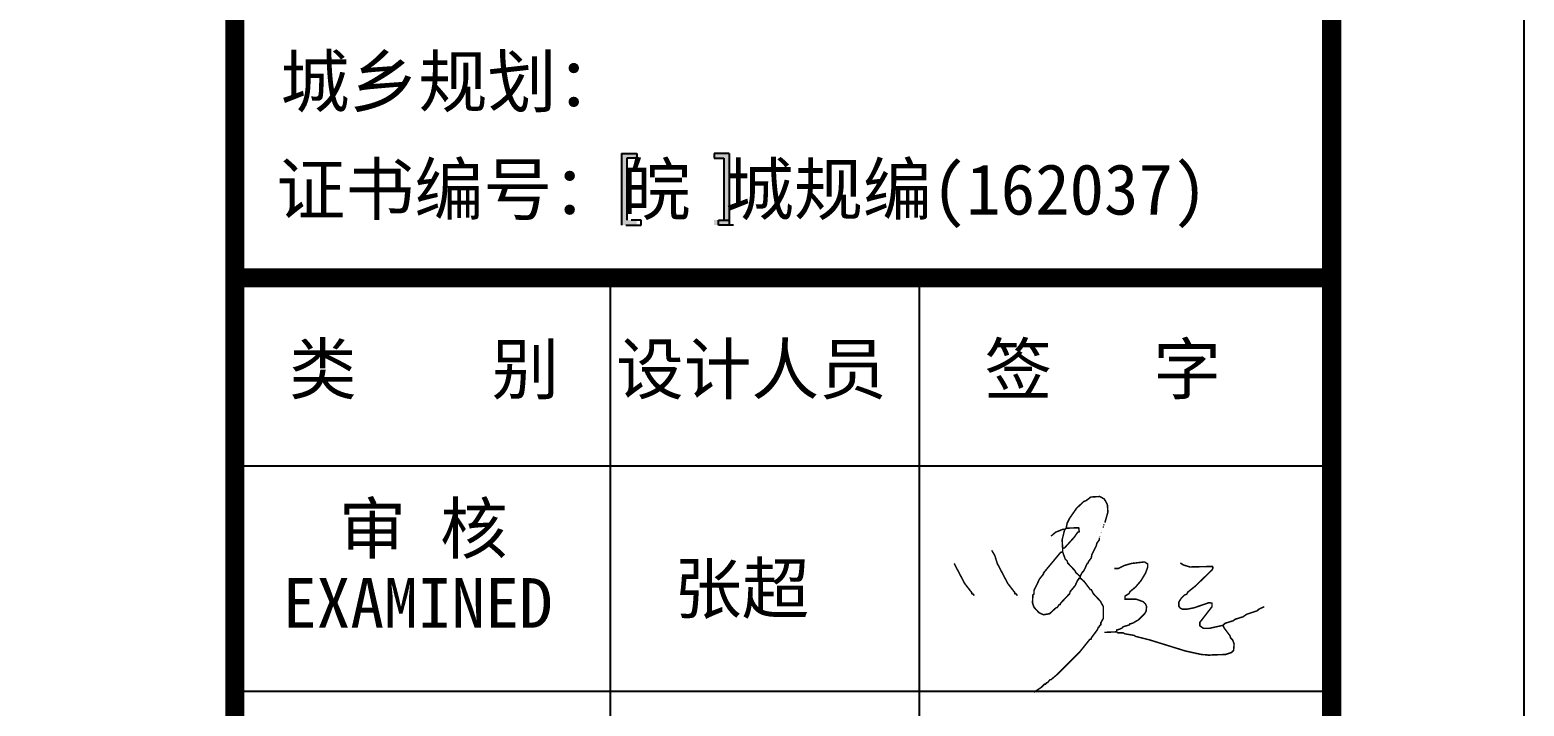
# Model space of a CAD drawing. Extents: x 1036631 to 1215829, y 514619 to 909419.
# Drawn here: x 1203404 to 1215829, y 764257 to 769877 of the extents above; entities that cross this region are included whole.
import ezdxf

# ---------------------------------------------------------------- set-up
doc = ezdxf.new("R2010")
doc.units = 0
doc.header["$LTSCALE"] = 1000
doc.header["$MEASUREMENT"] = 0
for name, color, linetype in [('PUB_TITLE', 4, 'Continuous'), ('图框', 7, 'Continuous'), ('签名', 7, 'Continuous')]:
    doc.layers.add(name, color=color, linetype=linetype)
doc.styles.add('STYLE-黑体', font='simhei.ttf')
doc.styles.add('黑体', font='simhei.ttf')

# ---------------------------------------------------------------- blocks, each defined once
blk = doc.blocks.new('建筑专业签名')
at = {"linetype": 'Continuous', "const_width": 10}
for points in [[(3864, 673.2), (3884, 743.2), (3880.7, 793.2), (3860.7, 829.8), (3830.7, 846.5), (3770.7, 843.2), (3740.7, 819.8), (3724, 813.2), (3677.3, 769.8), (3630.7, 703.2), (3614, 669.8), (3607.3, 636.5)], [(3597.3, 626.5), (3587.3, 629.8), (3537.3, 609.8), (3510.7, 586.5), (3514, 583.2)], [(3597.3, 626.5), (3580.7, 559.8), (3584, 503.2)], [(3584, 503.2), (3597.3, 506.5), (3660.7, 576.5), (3684, 609.8), (3694, 613.2), (3690.7, 639.8), (3607.3, 636.5)], [(3607.3, 636.5), (3597.3, 626.5)], [(3840.7, 609.8), (3840.7, 606.5)], [(3854, 649.8), (3854, 639.8)], [(3857.3, 663.2), (3857.3, 656.5)], [(3584, 503.2), (3584, 479.8)], [(3700.7, 316.5), (3710.7, 339.8), (3724, 353.2), (3747.3, 403.2), (3754, 406.5), (3754, 413.2), (3774, 439.8), (3777.3, 459.8), (3807.3, 519.8), (3810.7, 536.5), (3827.3, 559.8), (3827.3, 573.2)], [(3830.7, 583.2), (3830.7, 579.8)], [(2864.9, 403.2), (2864.9, 403.2), (2864.9, 403.2), (2934.9, 269.8), (2981.6, 209.8), (2981.6, 203.2), (2991.6, 199.8), (2998.3, 189.8)], [(3114, 489.8), (3134, 456.5), (3150.7, 403.2), (3220.7, 269.8), (3267.3, 209.8), (3267.3, 203.2), (3277.3, 199.8), (3284, 189.8)], [(3584, 479.8), (3570.7, 476.5), (3457.3, 339.8), (3457.3, 333.2), (3430.7, 299.8), (3394, 223.2), (3394, 199.8), (3387.3, 196.5), (3384, 143.2), (3394, 113.2), (3427.3, 76.5), (3457.3, 63.2), (3497.3, 69.8), (3540.7, 109.8), (3547.3, 109.8), (3560.7, 129.8), (3567.3, 129.8), (3570.7, 139.8), (3630.7, 203.2), (3634, 216.5), (3667.3, 256.5), (3684, 293.2), (3690.7, 296.5), (3690.7, 303.2), (3700.7, 306.5)], [(3700.7, 316.5), (3670.7, 343.2), (3667.3, 353.2), (3617.3, 406.5), (3614, 419.8), (3600.7, 433.2), (3584, 479.8)], [(3940.7, -50.2), (3944, -36.8), (3960.7, -33.5), (3980.7, -23.5), (3984, -16.8), (4027.3, -3.5), (4030.7, 3.2), (4047.3, 6.5), (4087.3, 29.8), (4127.3, 69.8), (4137.3, 86.5), (4140.7, 116.5), (4134, 133.2), (4117.3, 149.8), (4070.7, 166.5), (3997.3, 166.5), (3997.3, 186.5), (4024, 203.2), (4030.7, 216.5), (4067.3, 246.5), (4104, 289.8), (4134, 339.8), (4147.3, 376.5), (4147.3, 399.8), (4127.3, 413.2), (4040.7, 403.2), (3994, 389.8), (3954, 369.8), (3927.3, 369.8)], [(4647.3, -6.8), (4557.3, -26.8), (4517.3, -26.8), (4494, -10.2), (4494, 13.2), (4574, 116.5), (4574, 139.8), (4554, 143.2), (4457.3, 109.8), (4407.3, 99.8), (4377.3, 99.8), (4364, 106.5), (4354, 119.8), (4354, 146.5), (4370.7, 173.2), (4390.7, 193.2), (4407.3, 199.8), (4414, 213.2), (4464, 253.2), (4574, 359.8), (4580.7, 373.2), (4577.3, 383.2), (4427.3, 379.8), (4384, 393.2), (4364, 406.5)], [(3700.7, 306.5), (3727.3, 283.2), (3767.3, 229.8), (3774, 229.8), (3787.3, 203.2), (3834, 153.2), (3854, 116.5), (3854, 39.8), (3837.3, 9.8), (3837.3, -3.5), (3827.3, -10.2), (3827.3, -16.8), (3820.7, -20.2), (3814, -36.8), (3774, -90.2), (3774, -96.8), (3764, -100.2), (3697.3, -183.5), (3550.7, -330.2), (3507.3, -366.8), (3500.7, -366.8), (3484, -386.8), (3477.3, -386.8), (3470.7, -396.8), (3464, -396.8), (3444, -416.8), (3394, -450.2)], [(3700.7, 306.5), (3700.7, 316.5)], [(4647.3, -6.8), (4660.7, 6.5), (4714, 23.2), (4727.3, 33.2), (4780.7, 49.8), (4804, 66.5), (4874, 89.8), (4884, 99.8), (4920.7, 116.5)], [(3940.7, -50.2), (3860.7, -53.5)], [(3940.7, -50.2), (3950.7, -56.8), (3984, -56.8), (3997.3, -63.5), (4057.3, -73.5), (4067.3, -80.2), (4160.7, -103.5), (4397.3, -176.8), (4504, -200.2), (4550.7, -203.5)], [(4557.3, -203.5), (4664, -200.2), (4704, -186.8), (4717.3, -173.5), (4720.7, -130.2), (4710.7, -103.5), (4697.3, -90.2), (4694, -76.8), (4654, -23.5), (4647.3, -6.8)], [(4550.7, -203.5), (4550.7, -210.2)], [(4550.7, -203.5), (4557.3, -203.5)], [(4557.3, -203.5), (4557.3, -210.2)]]:
    blk.add_lwpolyline(points, dxfattribs=at)

msp = doc.modelspace()

# ---------------------------------------------------------------- hatches: boundary and pattern name
at = {"layer": '图框'}
for points in [[(1208367, 768810), (1208450, 768810), (1208450, 768851), (1208412, 768851), (1208323, 768851), (1208323, 768255), (1208412, 768255), (1208450, 768255), (1208450, 768296), (1208367, 768296)], [(1209175, 768296), (1209093, 768296), (1209093, 768255), (1209131, 768255), (1209220, 768255), (1209220, 768851), (1209131, 768851), (1209093, 768851), (1209093, 768810), (1209175, 768810)]]:
    msp.add_hatch(color=4, dxfattribs=at).paths.add_polyline_path(points)

# ---------------------------------------------------------------- linework, layer by layer
at = {"layer": 'PUB_TITLE'}
msp.add_lwpolyline([(1096949, 716219), (1215829, 716219), (1215829, 783419), (1096949, 783419)], close=True, dxfattribs=at)
at = {"layer": 'PUB_TITLE', "const_width": 160}
msp.add_lwpolyline([(1100949, 717819), (1214229, 717819), (1214229, 781819), (1100949, 781819)], close=True, dxfattribs=at)
at = {"layer": '图框', "color": 4}
for p, q in [((1205109, 781819), (1205109, 717819)), ((1208323, 768851), (1208412, 768851)), ((1208323, 768851), (1208323, 768255)), ((1208412, 768851), (1208450, 768851)), ((1208450, 768851), (1208450, 768810)), ((1209131, 768851), (1209093, 768851)), ((1209093, 768851), (1209093, 768810)), ((1209220, 768851), (1209131, 768851)), ((1209220, 768851), (1209220, 768255)), ((1208450, 768810), (1208367, 768810)), ((1208367, 768810), (1208367, 768296)), ((1209093, 768810), (1209175, 768810)), ((1209175, 768810), (1209175, 768296)), ((1208360, 768255), (1208448, 768255)), ((1208486, 768296), (1208404, 768296)), ((1208448, 768255), (1208486, 768255)), ((1208486, 768255), (1208486, 768296)), ((1209130, 768255), (1209130, 768296)), ((1209130, 768296), (1209212, 768296)), ((1209168, 768255), (1209130, 768255)), ((1209256, 768255), (1209168, 768255))]:
    msp.add_line(p, q, dxfattribs=at)
at = {"layer": '图框', "color": 0}
for p, q in [((1205109, 766255), (1214194, 766255)), ((1205109, 766255), (1214194, 766255)), ((1205109, 764381), (1214194, 764381))]:
    msp.add_line(p, q, dxfattribs=at)
at = {"layer": '图框', "color": 4, "const_width": 158}
msp.add_lwpolyline([(1205109, 781819), (1205109, 717819)], dxfattribs=at)
msp.add_lwpolyline([(1205109, 781819), (1214229, 781819), (1214229, 717819), (1205109, 717819)], close=True, dxfattribs=at)
at = {"layer": '图框', "color": 0}
for const_width in [159, 159, 159, 159, 64.5]:
    msp.add_lwpolyline([(1205109, 767816), (1214194, 767816)], dxfattribs=dict(at, const_width=const_width))
for points in [[(1208233, 766255), (1208233, 767816)], [(1210803, 757197), (1210803, 767816)], [(1208233, 757197), (1208233, 766255)]]:
    msp.add_lwpolyline(points, dxfattribs=at)

# ---------------------------------------------------------------- block references
at = {"layer": '签名', "xscale": 1.254400211619213, "yscale": 1.254400211561006, "zscale": 1.254400006272}
msp.add_blockref('建筑专业签名', (1207496, 764937), dxfattribs=at)

# ---------------------------------------------------------------- texts
at = {"layer": '图框', "color": 4}
for s, height, style, p in [('城乡规划：', 420.7, '黑体', (1205488, 769238)), ('证书编号：皖 城规编(162037)', 420.71, '黑体', (1205454, 768342)), ('张超', 412.3, 'STYLE-黑体', (1208761, 765028))]:
    msp.add_text(s, height=height, dxfattribs=dict(at, style=style)).set_placement(p)
at = {"layer": '图框', "color": 0, "style": 'STYLE-黑体'}
for s, p in [('类    别 ', (1205559, 766852)), ('设计人员', (1208279, 766852)), ('签   字', (1211342, 766852)), ('审 核', (1205972, 765527)), ('EXAMINED ', (1205508, 764908))]:
    msp.add_text(s, height=412.3, dxfattribs=at).set_placement(p)

doc.saveas('drawing.dxf')
